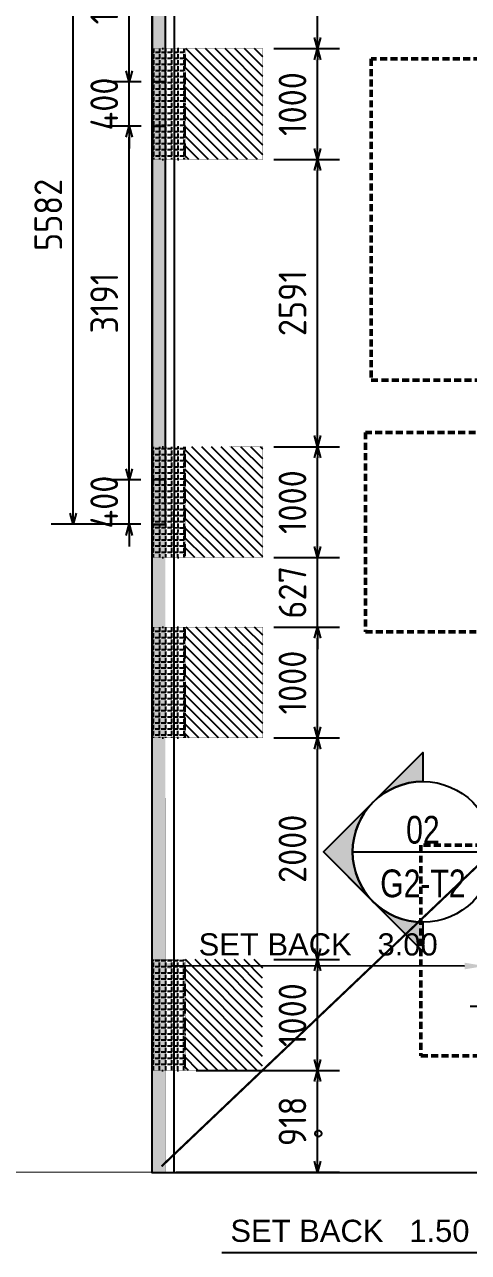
# Model space of a CAD drawing. Header units: centimetres. Extents: x -6122352 to 6876996, y -1694241 to 2592194.
# Drawn here: x 3279 to 7286, y -66871 to -55794 of the extents above; entities that cross this region are included whole.
import ezdxf
from ezdxf.enums import TextEntityAlignment as Align
from ezdxf.xclip import XClip

# ---------------------------------------------------------------- set-up
doc = ezdxf.new("R2010")
doc.units = ezdxf.units.CM
doc.header["$MEASUREMENT"] = 0
doc.header["$XCLIPFRAME"] = 2
doc.header["$PDMODE"] = 66
doc.header["$PDSIZE"] = 100
doc.linetypes.add('CENTER', pattern=[2, 1.25, -0.25, 0.25, -0.25])
doc.linetypes.add('DASHED2', pattern=[0.375, 0.25, -0.125])
doc.layers.get('Defpoints').update_dxf_attribs({"color": 255, "linetype": 'CENTER'})
for name, color, linetype in [('00-MI-DIM', 7, 'Continuous'), ('@MI-FOOTINGS', 7, 'Continuous'), ('@MI-MEP', 7, 'Continuous'), ('@MI-REF LAYER', 7, 'Continuous'), ('@MI-TYPE-01', 30, 'Continuous'), ('@MI-TYPE-02', 6, 'Continuous'), ('S-DIMENSION', 251, 'Continuous')]:
    doc.layers.add(name, color=color, linetype=linetype)
for name, color, linetype, lineweight, true_color in [('08-Compound Wall-2', 6, 'Continuous', 25, 0xff00ff), ('23585-XR-AR-DAMAC PLOT LIMITS$0$1-End units', 7, 'Continuous', 5, 0xf8991e), ('23585-XR-AR-DAMAC PLOT LIMITS$0$1-Open Space', 7, 'Continuous', 5, 0x90cf5a)]:
    doc.layers.add(name, color=color, linetype=linetype, lineweight=lineweight, true_color=true_color)
doc.layers.add('@ Foundations', color=4, linetype='DASHED2', lineweight=50)
doc.layers.add('A-ANNO-TEXT', color=3, linetype='Continuous', lineweight=25)
doc.styles.add('Arial Narrow', font='ARIALN.TTF', dxfattribs={"width": 0.95, "height": 500})
doc.styles.add('Schueco-BEMSTIL', font='isocpeur.ttf', dxfattribs={"width": 0.9})
doc.styles.get("Standard").update_dxf_attribs({"font": 'arial.ttf'})
doc.dimstyles.new('MI- JWC-TXT-2.5 MM', dxfattribs={"dimscale": 1.5, "dimtxt": 2.5, "dimasz": 1, "dimexe": 2, "dimexo": 1, "dimgap": 1, "dimtad": 1, "dimdec": 0, "dimdsep": 46, "dimtxsty": 'Schueco-BEMSTIL', "dimblk": 'OPEN30', "dimcen": 0, "dimdle": 2, "dimclrd": 140, "dimclre": 8, "dimclrt": 40, "dimadec": 0, "dimazin": 2, "dimtfac": 1, "dimtdec": 0, "dimtix": 1, "dimtmove": 2, "dimatfit": 3, "dimldrblk": 'OPEN', "dimfxl": 2, "dimlwd": -1, "dimlwe": -1, "dimarcsym": 0})
doc.dimstyles.get("Standard").update_dxf_attribs({"dimtxt": 5, "dimasz": 0.5, "dimexe": 0.18, "dimexo": 0.0625, "dimgap": 0.09, "dimtad": 0, "dimtih": 1, "dimtoh": 1, "dimdec": 0, "dimzin": 0, "dimdsep": 46, "dimtxsty": 'Standard', "dimcen": 0.09, "dimadec": 0, "dimazin": 0, "dimtfac": 1, "dimtdec": 0, "dimtofl": 0, "dimtmove": 0, "dimatfit": 3, "dimfxl": 1, "dimtolj": 1, "dimtzin": 0, "dimarcsym": 0})

# ---------------------------------------------------------------- blocks, each defined once
blk = doc.blocks.new('23585-XR-AR-BOUNDARY WALLS AND SETBACKS')
at = {"layer": '08-Compound Wall-2'}
for points in [[(496471.9828066686, 2768886.552495335), (496454.3613728855, 2768902.698704648), (496448.2474295651, 2768896.026142977), (496444.194029939, 2768891.602343387), (496440.1406299394, 2768887.178543386), (496436.0870282789, 2768882.754741575), (496432.0336299395, 2768878.330943386), (496425.9859410261, 2768871.730601268), (496443.6068155895, 2768855.584157711)], [(496425.7770999984, 2768871.650699998), (496443.4716999984, 2768855.436699999), (496443.6068136537, 2768855.584159486)]]:
    blk.add_lwpolyline(points, dxfattribs=at)
blk = doc.blocks.new('A$C9d9485f6')
at = {"layer": 'A-ANNO-TEXT', "rotation": 312.4881850805905}
blk.add_blockref('23585-XR-AR-BOUNDARY WALLS AND SETBACKS', (-2377088.534775567, -1504219.252137818), dxfattribs=at)
blk = doc.blocks.new('23585-XR-AR-DAMAC PLOT LIMITS')
at = {"layer": '23585-XR-AR-DAMAC PLOT LIMITS$0$1-End units', "color": 251, "true_color": 0x636466}
blk.add_lwpolyline([(496449.6551000001, 2768862.1851), (496443.4716999996, 2768855.436699999), (496425.7770999996, 2768871.650699999), (496431.9599000001, 2768878.398499999)], close=True, dxfattribs=at)
at = {"layer": '23585-XR-AR-DAMAC PLOT LIMITS$0$1-Open Space', "color": 251, "true_color": 0x636466}
blk.add_lwpolyline([(496425.7770999996, 2768871.650699999), (496443.4716999996, 2768855.436699999), (496442.1381000001, 2768853.9813), (496435.5941000003, 2768854.147299999, 0.08578869217651659), (496406.8481000001, 2768878.7903), (496405.8706999999, 2768885.451099999), (496408.0817, 2768887.8641)], format="xyb", close=True, dxfattribs=at)
blk = doc.blocks.new('A$Cf093b529')
at = {"layer": 'A-ANNO-TEXT'}
blk.add_blockref('23585-XR-AR-DAMAC PLOT LIMITS', (-495391.9901121984, -2768603.441896566), dxfattribs=at)
blk = doc.blocks.new('A$C780da55d')
at = {"layer": 'S-DIMENSION'}
blk.add_circle((0, 0), 0.02813349758424844, dxfattribs=at)
blk = doc.blocks.new('23585-XR-AR-MALDIVE-2$0$TH_4')
blk.add_blockref('A$C780da55d', (495794.655359471, 2769130.864096801))
at = {"layer": '@ Foundations', "linetype": 'DASHED2', "ltscale": 0.25}
for points in [[(495795.1303292943, 2769137.659769025), (495797.4303292944, 2769137.659769025), (495797.4303292944, 2769140.559769025), (495795.1303292943, 2769140.559769025)], [(495797.4803292943, 2769135.389769025), (495797.4803292943, 2769137.189769024), (495795.0803292943, 2769137.189769024), (495795.0803292943, 2769135.389769025)], [(495795.5803292943, 2769131.564769024), (495796.9803292943, 2769131.564769024), (495796.9803292943, 2769133.464769024), (495795.5803292943, 2769133.464769024)]]:
    blk.add_lwpolyline(points, close=True, dxfattribs=at)
blk = doc.blocks.new('A$C99e3be07')
at = {"color": 1, "true_color": 0xeb0000, "const_width": 0.009999999999999998}
blk.add_lwpolyline([(33.15261128824204, 3.377650864422321e-05), (27.1526064556092, 0), (21.15274908207357, 0.0001013374421745539), (15.15289170667529, 0.0002026737201958895), (9.152886874508113, 0.0001688962802290916), (0, 0.0001440956257283688), (0.0005651502870023251, 23.99999127932824), (9.152604304719716, 24.00005311449058), (15.15260913828388, 24.00008689239621), (21.15274908486754, 23.9999732109718), (27.1527539184317, 24.00000698887743), (33.1527587515302, 24.00004076538607), (42.30295500764623, 24.00004155770876), (42.30280754435807, 3.456883132457733e-05)], close=True, dxfattribs=at)
blk = doc.blocks.new('*D724')
at = {"color": 0, "lineweight": -2, "transparency": 16777216}
for p, q in [((494320.6712653043, 2767860.650910389), (494320.6712653043, 2767861.126716322)), ((494317.6689265082, 2767860.970563274), (494317.6689265082, 2767860.766716321)), ((494320.4912653043, 2767860.946716322), (494317.8489265082, 2767860.946716322))]:
    blk.add_line(p, q, dxfattribs=at)
at = {"color": 0, "transparency": 16777216}
for points in [[(494317.8489265082, 2767860.976716321), (494317.8489265082, 2767860.916716322), (494317.6689265082, 2767860.946716322)], [(494320.4912653043, 2767860.976716321), (494320.4912653043, 2767860.916716322), (494320.6712653043, 2767860.946716322)]]:
    blk.add_solid(points, dxfattribs=at)
at = {"layer": 'Defpoints', "color": 0, "transparency": 16777216}
for p in [(494317.6689265082, 2767861.033063274), (494317.6689265082, 2767860.946716322), (494320.6712653043, 2767860.588410389)]:
    blk.add_point(p, dxfattribs=at)
at = {"color": 0, "transparency": 16777216, "insert": (494319.1700959062, 2767861.140195176), "char_height": 0.2, "attachment_point": 5}
blk.add_mtext('\\A1;SET BACK   3.00', dxfattribs=at)
blk = doc.blocks.new('*D726')
at = {"color": 0, "lineweight": -2, "transparency": 16777216}
for p, q in [((494320.542525102, 2767860.585216266), (494320.9733762316, 2767860.585216266)), ((494320.7933762316, 2767859.264673153), (494320.7933762316, 2767860.405216266)), ((494320.7587969187, 2767859.084673153), (494320.6133762316, 2767859.084673153)), ((494320.7933762316, 2767858.362929232), (494320.7933762316, 2767859.084673153)), ((494318.3007705017, 2767858.362929232), (494320.7933762316, 2767858.362929232))]:
    blk.add_line(p, q, dxfattribs=at)
at = {"color": 0, "transparency": 16777216}
for points in [[(494320.7633762315, 2767860.405216266), (494320.8233762316, 2767860.405216266), (494320.7933762316, 2767860.585216266)], [(494320.7633762315, 2767859.264673153), (494320.8233762316, 2767859.264673153), (494320.7933762316, 2767859.084673153)]]:
    blk.add_solid(points, dxfattribs=at)
at = {"layer": 'Defpoints', "color": 0, "transparency": 16777216}
for p in [(494320.480025102, 2767860.585216266), (494320.7933762316, 2767860.585216266), (494320.8212969187, 2767859.084673153)]:
    blk.add_point(p, dxfattribs=at)
at = {"color": 0, "transparency": 16777216, "insert": (494319.4570733673, 2767858.556339873), "char_height": 0.2, "attachment_point": 5}
blk.add_mtext('\\A1;SET BACK   1.50', dxfattribs=at)
blk = doc.blocks.new('T1-FOOTING')
at = {"transparency": 33554679}
h = blk.add_hatch(dxfattribs=at)
h.set_pattern_fill('ANGLE', color=256, scale=500)
h.set_pattern_definition([(0, (0, 0), (0, 137.5), [100, -37.5]), (90, (0, 0), (-137.5, 8.419446744138054e-15), [100, -37.5])])
h.paths.add_polyline_path([(-500, -300.0000000000218), (499.9999999999964, -300.0000000000218), (499.9999999999964, -1.818989403545856e-11), (-500, -1.818989403545856e-11)])
h.paths.add_polyline_path([(-499.75, -299.7500000000218), (499.7499999999964, -299.7500000000218), (499.7499999999964, -0.2500000000181899), (-499.75, -0.2500000000181899)], flags=16)
h = blk.add_hatch(dxfattribs=at)
h.set_pattern_fill('ANGLE', color=8, scale=200)
h.set_pattern_definition([(0, (0, 0), (0, 55.00000000000001), [40, -15]), (90, (0, 0), (-55.00000000000001, 3.367778697655222e-15), [40, -15])])
h.paths.add_polyline_path([(500.0000000000025, -300.0000000000218), (500.0000000000035, -1.818989403545856e-11), (-500, -1.816147232602816e-11), (-499.9999999999989, -300.0000000000291)])
h = blk.add_hatch(dxfattribs=at)
h.set_pattern_fill('ANSI31', color=8, scale=500)
h.set_pattern_definition([(45, (0, 0), (-44.19417382415922, 44.19417382415922), [])])
h.paths.add_polyline_path([(500, -1000.000000000015), (500.0000000000025, -300.0000000000218), (-499.9999999999989, -300.000000000029), (-499.9999999999964, -1000.000000000011)])
at = {"layer": '@MI-TYPE-01', "color": 240, "linetype": 'DASHED2', "true_color": 0xed1f24}
blk.add_line((-500.0000000000073, -300.0000000000291), (499.9999999999964, -300.0000000000218), dxfattribs=at)
at = {"layer": '@MI-TYPE-01', "color": 240, "true_color": 0xed1f24, "const_width": 2.5}
blk.add_lwpolyline([(-500, -1.818989403545856e-11), (500.0000000000036, -1.818989403545856e-11), (500, -1000.000000000015), (-499.9999999999964, -1000.000000000011)], close=True, dxfattribs=at)
blk = doc.blocks.new('A$C90a9385a')
at = {"layer": '@MI-TYPE-02'}
h = blk.add_hatch(color=256, dxfattribs=at)
h.dxf.hatch_style = 1
h.paths.add_polyline_path([(5835.000000000029, 0), (0, 0), (0, -120), (5835, -120)])
at = {"layer": '@MI-TYPE-02', "const_width": 2.5}
blk.add_lwpolyline([(5835.000000000029, 0), (0, 0), (0, -120), (5835, -120)], close=True, dxfattribs=at)
at = {"layer": '@MI-FOOTINGS', "color": 240, "true_color": 0xed1f24}
for p in [(1417.536642821826, 0.872473891977279), (4417.536642821826, 0.8724738919918309)]:
    blk.add_blockref('T1-FOOTING', p, dxfattribs=at)
blk = doc.blocks.new('RCC COPING')
at = {"layer": '@MI-TYPE-01', "transparency": 33554679}
h = blk.add_hatch(color=8, dxfattribs=at)
h.dxf.hatch_style = 1
h.paths.add_polyline_path([(60.00000000000364, 200), (-59.99999999999636, 200), (-59.99999999999636, -200), (60.00000000000364, -200)])
at = {"layer": '@MI-TYPE-01', "color": 30}
blk.add_lwpolyline([(-59.99999999999636, 200), (60.00000000000364, 200), (60.00000000000364, -200), (-59.99999999999636, -200)], close=True, dxfattribs=at)
blk = doc.blocks.new('31309MM')
at = {"layer": '@MI-TYPE-01', "transparency": 33554679}
h = blk.add_hatch(color=30, dxfattribs=at)
h.dxf.hatch_style = 1
h.paths.add_polyline_path([(0, 120.0000000000582), (5581.866123049753, 120.0000000000582), (5581.866123049753, 0), (0, 0)])
h.paths.add_polyline_path([(5591.866123044863, -1.164153218269348e-10), (12763.97374439728, -1.164153218269348e-10), (12763.97374439752, 120.0000000000582), (5591.866123044863, 120)])
h.paths.add_polyline_path([(12773.97374439193, 120), (18355.62019030144, 119.9999999999418), (18355.62019030168, -0.1500736206653528), (12773.97374439193, -0.1500736207235605)])
h.paths.add_polyline_path([(18365.71023449278, -0.1500736205489375), (23537.39638165059, -0.1500736205489375), (23537.39638165035, 119.9999999999418), (18365.71023449278, 119.9999999999418)])
h.paths.add_polyline_path([(23547.39638164593, 120), (30719.50400295644, 120), (30719.50400295644, -5.820766091346741e-11), (23547.39638164593, -5.820766091346741e-11)])
h.paths.add_polyline_path([(30729.50400295085, 0), (36309.33053738088, -5.820766091346741e-11), (36309.33053738088, 119.9999662167393), (30729.50400295109, 119.9999662167975)])
at = {"layer": '@MI-TYPE-01', "color": 30}
blk.add_lwpolyline([(0, 120.0000000000582), (5581.866123049753, 120.0000000000582), (5581.866123049753, 0), (0, 0)], close=True, dxfattribs=at)
at = {"layer": '@MI-TYPE-01', "color": 240, "true_color": 0xed1f24, "rotation": 89.95700707059105}
for p in [(200.0449657812715, 59.99998310825322), (3791.259126893245, 59.99998310836963)]:
    blk.add_blockref('RCC COPING', p, dxfattribs=at)
blk = doc.blocks.new('A$Ceca04276')
at = {"layer": '@MI-TYPE-01', "color": 30, "rotation": 89.98971944707202}
blk.add_blockref('31309MM', (0.4863932078296784, 9.943239066810747), dxfattribs=at)
blk = doc.blocks.new('_Open30')
at = {"color": 0, "linetype": 'ByBlock', "lineweight": -2}
for p, q in [((-1, 0.26794919), (0, 0)), ((0, 0), (-1, -0.26794919)), ((0, 0), (-1, 0))]:
    blk.add_line(p, q, dxfattribs=at)
blk = doc.blocks.new('*D875')
at = {"color": 8, "transparency": 16777216}
for p, q in [((-106.8126773012332, -36571.46953013811), (-919.3445929939892, -36571.46953013811)), ((-107.8071320659197, -42153.33556460276), (-919.3445929939879, -42153.33556460276))]:
    blk.add_line(p, q, dxfattribs=at)
at = {"color": 140, "transparency": 16777216}
blk.add_line((-719.3445929939878, -42053.33556460276), (-719.344592993989, -36671.46953013811), dxfattribs=at)
at = {"layer": 'Defpoints', "color": 0, "transparency": 16777216}
for p in [(-719.3445929939891, -36571.46953013811), (-6.812677301233142, -36571.46953013811), (-7.807132065919641, -42153.33556460276)]:
    blk.add_point(p, dxfattribs=at)
at = {"color": 140, "transparency": 16777216, "xscale": 100, "yscale": 100, "zscale": 100}
for p, rotation in [((-719.3445929939891, -36571.46953013811), 90), ((-719.3445929939878, -42153.33556460276), 270)]:
    blk.add_blockref('_Open30', p, dxfattribs=dict(at, rotation=rotation))
at = {"color": 40, "transparency": 16777216, "insert": (-944.3445929939994, -39362.40254737042), "char_height": 250, "attachment_point": 5, "rotation": 90, "style": 'Schueco-BEMSTIL'}
blk.add_mtext('5582', dxfattribs=at)
blk = doc.blocks.new('_Open')
at = {"color": 0, "linetype": 'ByBlock', "lineweight": -2}
for p, q in [((-1, 0.1666666666666667), (0, 0)), ((-1, -0.1666666666666667), (0, 0)), ((0, 0), (-1, 0))]:
    blk.add_line(p, q, dxfattribs=at)
blk = doc.blocks.new('*D876')
at = {"color": 140, "transparency": 16777216}
for p, q in [((-214.3153052969064, -41653.33557095047), (-214.3153052969064, -41553.33557095047)), ((-214.3153052969062, -42153.33556460276), (-214.3153052969063, -41753.33557095047)), ((-214.3153052969062, -42253.33556460276), (-214.3153052969062, -42353.33556460276))]:
    blk.add_line(p, q, dxfattribs=at)
at = {"color": 8, "transparency": 16777216}
for p, q in [((-107.7358688186282, -41753.33557095047), (-414.3153052969064, -41753.33557095047)), ((-107.8071320659197, -42153.33556460276), (-414.3153052969063, -42153.33556460276))]:
    blk.add_line(p, q, dxfattribs=at)
at = {"layer": 'Defpoints', "color": 0, "transparency": 16777216}
for p in [(-214.3153052969063, -41753.33557095047), (-7.735868818628138, -41753.33557095047), (-7.807132065919641, -42153.33556460276)]:
    blk.add_point(p, dxfattribs=at)
at = {"color": 140, "transparency": 16777216, "xscale": 100, "yscale": 100, "zscale": 100}
for p, rotation in [((-214.3153052969063, -41753.33557095047), 270), ((-214.3153052969062, -42153.33556460276), 90)]:
    blk.add_blockref('_Open30', p, dxfattribs=dict(at, rotation=rotation))
at = {"color": 40, "transparency": 16777216, "insert": (-439.3153052969181, -41953.33556777661), "char_height": 250, "attachment_point": 5, "rotation": 90, "style": 'Schueco-BEMSTIL'}
blk.add_mtext('400', dxfattribs=at)
blk = doc.blocks.new('*D899')
at = {"color": 8, "transparency": 16777216}
for p, q in [((-107.0172544906879, -38562.12148722042), (-414.3153052969074, -38562.12148722042)), ((-107.7358688186282, -41753.33557095047), (-414.3153052969067, -41753.33557095047))]:
    blk.add_line(p, q, dxfattribs=at)
at = {"color": 140, "transparency": 16777216}
blk.add_line((-214.3153052969066, -41653.33557095047), (-214.3153052969073, -38662.12148722042), dxfattribs=at)
at = {"layer": 'Defpoints', "color": 0, "transparency": 16777216}
for p in [(-214.3153052969073, -38562.12148722042), (-7.017254490687877, -38562.12148722042), (-7.735868818628203, -41753.33557095047)]:
    blk.add_point(p, dxfattribs=at)
at = {"color": 140, "transparency": 16777216, "xscale": 100, "yscale": 100, "zscale": 100}
for p, rotation in [((-214.3153052969073, -38562.12148722042), 90), ((-214.3153052969066, -41753.33557095047), 270)]:
    blk.add_blockref('_Open30', p, dxfattribs=dict(at, rotation=rotation))
at = {"color": 40, "transparency": 16777216, "insert": (-439.3153052969183, -40157.72852908543), "char_height": 250, "attachment_point": 5, "rotation": 90, "style": 'Schueco-BEMSTIL'}
blk.add_mtext('3191', dxfattribs=at)
blk = doc.blocks.new('*D900')
at = {"color": 140, "transparency": 16777216}
for p, q in [((-214.315305296908, -38062.12146683163), (-214.315305296908, -37962.12146683163)), ((-214.3153052969079, -38562.12148722042), (-214.315305296908, -38162.12146683163)), ((-214.3153052969079, -38662.12148722042), (-214.3153052969079, -38762.12148722042))]:
    blk.add_line(p, q, dxfattribs=at)
at = {"color": 8, "transparency": 16777216}
for p, q in [((-107.0960648615291, -38162.12146683163), (-414.3153052969081, -38162.12146683163)), ((-107.0172544906884, -38562.12148722042), (-414.315305296908, -38562.12148722042))]:
    blk.add_line(p, q, dxfattribs=at)
at = {"layer": 'Defpoints', "color": 0, "transparency": 16777216}
for p in [(-214.315305296908, -38162.12146683163), (-7.096064861529083, -38162.12146683163), (-7.017254490688355, -38562.12148722042)]:
    blk.add_point(p, dxfattribs=at)
at = {"color": 140, "transparency": 16777216, "xscale": 100, "yscale": 100, "zscale": 100}
for p, rotation in [((-214.315305296908, -38162.12146683163), 270), ((-214.3153052969079, -38562.12148722042), 90)]:
    blk.add_blockref('_Open30', p, dxfattribs=dict(at, rotation=rotation))
at = {"color": 40, "transparency": 16777216, "insert": (-439.3153052969188, -38362.12147702602), "char_height": 250, "attachment_point": 5, "rotation": 90, "style": 'Schueco-BEMSTIL'}
blk.add_mtext('400', dxfattribs=at)
blk = doc.blocks.new('*D1341')
at = {"color": 8, "transparency": 16777216}
for p, q in [((-106.8126773012332, -36571.46953013811), (-414.3153052969093, -36571.46953013811)), ((-107.0960648615286, -38162.12146683163), (-414.3153052969091, -38162.12146683163))]:
    blk.add_line(p, q, dxfattribs=at)
at = {"color": 140, "transparency": 16777216}
blk.add_line((-214.315305296909, -38062.12146683163), (-214.3153052969093, -36671.46953013811), dxfattribs=at)
at = {"layer": 'Defpoints', "color": 0, "transparency": 16777216}
for p in [(-214.3153052969093, -36571.46953013811), (-6.812677301233148, -36571.46953013811), (-7.096064861528539, -38162.12146683163)]:
    blk.add_point(p, dxfattribs=at)
at = {"color": 140, "transparency": 16777216, "xscale": 100, "yscale": 100, "zscale": 100}
for p, rotation in [((-214.3153052969093, -36571.46953013811), 90), ((-214.315305296909, -38162.12146683163), 270)]:
    blk.add_blockref('_Open30', p, dxfattribs=dict(at, rotation=rotation))
at = {"color": 40, "transparency": 16777216, "insert": (-439.3153052969197, -37366.79549848486), "char_height": 250, "attachment_point": 5, "rotation": 90, "style": 'Schueco-BEMSTIL'}
blk.add_mtext('1591', dxfattribs=at)
blk = doc.blocks.new('*D1343')
at = {"color": 8, "transparency": 16777216}
for p, q in [((390.6227459281819, -47080.80116095192), (1684.684925263748, -47080.80116095192)), ((211.3308254611179, -47998.30569433885), (1684.684925263748, -47998.30569433885))]:
    blk.add_line(p, q, dxfattribs=at)
at = {"color": 140, "transparency": 16777216}
blk.add_line((1484.684925263748, -47898.30569433885), (1484.684925263748, -47180.80116095192), dxfattribs=at)
at = {"layer": 'Defpoints', "color": 0, "transparency": 16777216}
for p in [(290.6227459281819, -47080.80116095192), (1484.684925263748, -47080.80116095192), (111.3308254611179, -47998.30569433885)]:
    blk.add_point(p, dxfattribs=at)
at = {"color": 140, "transparency": 16777216, "xscale": 100, "yscale": 100, "zscale": 100}
for p, rotation in [((1484.684925263748, -47080.80116095192), 90), ((1484.684925263748, -47998.30569433885), 270)]:
    blk.add_blockref('_Open30', p, dxfattribs=dict(at, rotation=rotation))
at = {"color": 40, "transparency": 16777216, "insert": (1259.684925263734, -47539.55342764538), "char_height": 250, "attachment_point": 5, "rotation": 90, "style": 'Schueco-BEMSTIL'}
blk.add_mtext('918', dxfattribs=at)
blk = doc.blocks.new('*D1344')
at = {"color": 8, "transparency": 16777216}
for p, q in [((1090.801907083369, -46080.92659767708), (1684.684925263748, -46080.92659767708)), ((390.6227459281819, -47080.80116095192), (1684.684925263749, -47080.80116095192))]:
    blk.add_line(p, q, dxfattribs=at)
at = {"color": 140, "transparency": 16777216}
blk.add_line((1484.684925263748, -46980.80116095192), (1484.684925263748, -46180.92659767708), dxfattribs=at)
at = {"layer": 'Defpoints', "color": 0, "transparency": 16777216}
for p in [(990.8019070833693, -46080.92659767708), (1484.684925263748, -46080.92659767708), (290.6227459281819, -47080.80116095192)]:
    blk.add_point(p, dxfattribs=at)
at = {"color": 140, "transparency": 16777216, "xscale": 100, "yscale": 100, "zscale": 100}
for p, rotation in [((1484.684925263748, -46080.92659767708), 90), ((1484.684925263748, -47080.80116095192), 270)]:
    blk.add_blockref('_Open30', p, dxfattribs=dict(at, rotation=rotation))
at = {"color": 40, "transparency": 16777216, "insert": (1259.684925263735, -46580.86387931449), "char_height": 250, "attachment_point": 5, "rotation": 90, "style": 'Schueco-BEMSTIL'}
blk.add_mtext('1000', dxfattribs=at)
blk = doc.blocks.new('*D1345')
at = {"color": 8, "transparency": 16777216}
for p, q in [((1091.16025186563, -44080.92662977983), (1684.684925263748, -44080.92662977983)), ((1090.801907083369, -46080.92659767708), (1684.684925263749, -46080.92659767708))]:
    blk.add_line(p, q, dxfattribs=at)
at = {"color": 140, "transparency": 16777216}
blk.add_line((1484.684925263749, -45980.92659767708), (1484.684925263748, -44180.92662977983), dxfattribs=at)
at = {"layer": 'Defpoints', "color": 0, "transparency": 16777216}
for p in [(991.1602518656296, -44080.92662977983), (1484.684925263748, -44080.92662977983), (990.8019070833693, -46080.92659767708)]:
    blk.add_point(p, dxfattribs=at)
at = {"color": 140, "transparency": 16777216, "xscale": 100, "yscale": 100, "zscale": 100}
for p, rotation in [((1484.684925263748, -44080.92662977983), 90), ((1484.684925263749, -46080.92659767708), 270)]:
    blk.add_blockref('_Open30', p, dxfattribs=dict(at, rotation=rotation))
at = {"color": 40, "transparency": 16777216, "insert": (1259.684925263736, -45080.92661372845), "char_height": 250, "attachment_point": 5, "rotation": 90, "style": 'Schueco-BEMSTIL'}
blk.add_mtext('2000', dxfattribs=at)
blk = doc.blocks.new('*D1346')
at = {"color": 8, "transparency": 16777216}
for p, q in [((1091.339424256701, -43080.92664583121), (1684.684925263749, -43080.92664583121)), ((1091.16025186563, -44080.92662977983), (1684.684925263749, -44080.92662977983))]:
    blk.add_line(p, q, dxfattribs=at)
at = {"color": 140, "transparency": 16777216}
blk.add_line((1484.684925263749, -43980.92662977983), (1484.684925263748, -43180.92664583121), dxfattribs=at)
at = {"layer": 'Defpoints', "color": 0, "transparency": 16777216}
for p in [(991.3394242567015, -43080.92664583121), (1484.684925263748, -43080.92664583121), (991.1602518656296, -44080.92662977983)]:
    blk.add_point(p, dxfattribs=at)
at = {"color": 140, "transparency": 16777216, "xscale": 100, "yscale": 100, "zscale": 100}
for p, rotation in [((1484.684925263748, -43080.92664583121), 90), ((1484.684925263749, -44080.92662977983), 270)]:
    blk.add_blockref('_Open30', p, dxfattribs=dict(at, rotation=rotation))
at = {"color": 40, "transparency": 16777216, "insert": (1259.684925263736, -43580.92663780552), "char_height": 250, "attachment_point": 5, "rotation": 90, "style": 'Schueco-BEMSTIL'}
blk.add_mtext('1000', dxfattribs=at)
blk = doc.blocks.new('*D1347')
at = {"color": 140, "transparency": 16777216}
for p, q in [((1484.684925263749, -42353.51095627668), (1484.684925263749, -42253.51095627668)), ((1484.684925263749, -43080.92664583121), (1484.684925263749, -42453.51095627668)), ((1484.684925263749, -43180.92664583121), (1484.684925263749, -43280.92664583121))]:
    blk.add_line(p, q, dxfattribs=at)
at = {"color": 8, "transparency": 16777216}
for p, q in [((1092.140814234981, -42453.51095627668), (1684.684925263749, -42453.51095627668)), ((1091.339424256701, -43080.92664583121), (1684.684925263749, -43080.92664583121))]:
    blk.add_line(p, q, dxfattribs=at)
at = {"layer": 'Defpoints', "color": 0, "transparency": 16777216}
for p in [(992.1408142349812, -42453.51095627668), (1484.684925263749, -42453.51095627668), (991.3394242567015, -43080.92664583121)]:
    blk.add_point(p, dxfattribs=at)
at = {"color": 140, "transparency": 16777216, "xscale": 100, "yscale": 100, "zscale": 100}
for p, rotation in [((1484.684925263749, -42453.51095627668), 270), ((1484.684925263749, -43080.92664583121), 90)]:
    blk.add_blockref('_Open30', p, dxfattribs=dict(at, rotation=rotation))
at = {"color": 40, "transparency": 16777216, "insert": (1259.684925263736, -42767.21880105394), "char_height": 250, "attachment_point": 5, "rotation": 90, "style": 'Schueco-BEMSTIL'}
blk.add_mtext('627', dxfattribs=at)
blk = doc.blocks.new('*D1348')
at = {"color": 8, "transparency": 16777216}
for p, q in [((1092.31615411595, -41453.51097164873), (1684.684925263749, -41453.51097164873)), ((1092.140814234981, -42453.51095627668), (1684.684925263749, -42453.51095627668))]:
    blk.add_line(p, q, dxfattribs=at)
at = {"color": 140, "transparency": 16777216}
blk.add_line((1484.684925263749, -42353.51095627668), (1484.684925263749, -41553.51097164873), dxfattribs=at)
at = {"layer": 'Defpoints', "color": 0, "transparency": 16777216}
for p in [(992.3161541159502, -41453.51097164873), (1484.684925263749, -41453.51097164873), (992.1408142349812, -42453.51095627668)]:
    blk.add_point(p, dxfattribs=at)
at = {"color": 140, "transparency": 16777216, "xscale": 100, "yscale": 100, "zscale": 100}
for p, rotation in [((1484.684925263749, -41453.51097164873), 90), ((1484.684925263749, -42453.51095627668), 270)]:
    blk.add_blockref('_Open30', p, dxfattribs=dict(at, rotation=rotation))
at = {"color": 40, "transparency": 16777216, "insert": (1259.684925263737, -41953.5109639627), "char_height": 250, "attachment_point": 5, "rotation": 90, "style": 'Schueco-BEMSTIL'}
blk.add_mtext('1000', dxfattribs=at)
blk = doc.blocks.new('*D1349')
at = {"color": 8, "transparency": 16777216}
for p, q in [((1091.483320281608, -38862.29662225373), (1684.684925263749, -38862.29662225373)), ((1092.31615411595, -41453.51097164873), (1684.68492526375, -41453.51097164873))]:
    blk.add_line(p, q, dxfattribs=at)
at = {"color": 140, "transparency": 16777216}
blk.add_line((1484.684925263749, -41353.51097164873), (1484.684925263749, -38962.29662225373), dxfattribs=at)
at = {"layer": 'Defpoints', "color": 0, "transparency": 16777216}
for p in [(991.4833202816085, -38862.29662225373), (1484.684925263749, -38862.29662225373), (992.3161541159502, -41453.51097164873)]:
    blk.add_point(p, dxfattribs=at)
at = {"color": 140, "transparency": 16777216, "xscale": 100, "yscale": 100, "zscale": 100}
for p, rotation in [((1484.684925263749, -38862.29662225373), 90), ((1484.684925263749, -41453.51097164873), 270)]:
    blk.add_blockref('_Open30', p, dxfattribs=dict(at, rotation=rotation))
at = {"color": 40, "transparency": 16777216, "insert": (1259.684925263738, -40157.90379695122), "char_height": 250, "attachment_point": 5, "rotation": 90, "style": 'Schueco-BEMSTIL'}
blk.add_mtext('2591', dxfattribs=at)
blk = doc.blocks.new('*D1350')
at = {"color": 8, "transparency": 16777216}
for p, q in [((1091.65866016259, -37862.29663762578), (1684.684925263749, -37862.29663762578)), ((1091.483320281608, -38862.29662225373), (1684.68492526375, -38862.29662225373))]:
    blk.add_line(p, q, dxfattribs=at)
at = {"color": 140, "transparency": 16777216}
blk.add_line((1484.684925263749, -38762.29662225373), (1484.684925263749, -37962.29663762578), dxfattribs=at)
at = {"layer": 'Defpoints', "color": 0, "transparency": 16777216}
for p in [(991.65866016259, -37862.29663762578), (1484.684925263749, -37862.29663762578), (991.4833202816085, -38862.29662225373)]:
    blk.add_point(p, dxfattribs=at)
at = {"color": 140, "transparency": 16777216, "xscale": 100, "yscale": 100, "zscale": 100}
for p, rotation in [((1484.684925263749, -37862.29663762578), 90), ((1484.684925263749, -38862.29662225373), 270)]:
    blk.add_blockref('_Open30', p, dxfattribs=dict(at, rotation=rotation))
at = {"color": 40, "transparency": 16777216, "insert": (1259.684925263738, -38362.29662993974), "char_height": 250, "attachment_point": 5, "rotation": 90, "style": 'Schueco-BEMSTIL'}
blk.add_mtext('1000', dxfattribs=at)
blk = doc.blocks.new('*D1351')
at = {"color": 8, "transparency": 16777216}
for p, q in [((1093.420406097152, -35271.17284856787), (1684.684925263749, -35271.17284856787)), ((1091.65866016259, -37862.29663762578), (1684.68492526375, -37862.29663762578))]:
    blk.add_line(p, q, dxfattribs=at)
at = {"color": 140, "transparency": 16777216}
blk.add_line((1484.68492526375, -37762.29663762578), (1484.684925263749, -35371.17284856787), dxfattribs=at)
at = {"layer": 'Defpoints', "color": 0, "transparency": 16777216}
for p in [(993.4204060971517, -35271.17284856787), (1484.684925263749, -35271.17284856787), (991.65866016259, -37862.29663762578)]:
    blk.add_point(p, dxfattribs=at)
at = {"color": 140, "transparency": 16777216, "xscale": 100, "yscale": 100, "zscale": 100}
for p, rotation in [((1484.684925263749, -35271.17284856787), 90), ((1484.68492526375, -37862.29663762578), 270)]:
    blk.add_blockref('_Open30', p, dxfattribs=dict(at, rotation=rotation))
at = {"color": 40, "transparency": 16777216, "insert": (1259.684925263739, -36566.73474309681), "char_height": 250, "attachment_point": 5, "rotation": 90, "style": 'Schueco-BEMSTIL'}
blk.add_mtext('2591', dxfattribs=at)
blk = doc.blocks.new('*U1430')
h = blk.add_hatch(color=94)
edge = h.paths.add_edge_path()
edge.add_line((-5.853590386044781e-15, -6.350000000000011), (-3.839567134987508e-15, -8.98025612106916))
edge.add_line((-3.839567134987508e-15, -8.98025612106916), (-8.98025612106916, -1.4210854715202e-14))
edge.add_line((-8.98025612106916, -1.364422505680946e-14), (-1.243449787580175e-14, 8.980256121069147))
edge.add_line((-1.308023176029987e-14, 8.980256121069147), (-6.554262137165959e-15, 6.349999999999988))
edge.add_arc((-2.326472348102011e-15, -1.154631945610163e-14), 6.35, 90.00000000000004, 269.9999999999999)
at = {"color": 94}
blk.add_line((-6.35, -5.639932965095795e-15), (6.35, -1.127986593019159e-14), dxfattribs=at)
for points in [[(-5.853590386044781e-15, -6.350000000000011), (-3.839567134987508e-15, -8.98025612106916), (-8.98025612106916, -1.364422505680946e-14), (-1.308023176029987e-14, 8.980256121069147), (-6.554262137165959e-15, 6.349999999999988, 0.9999999999999994)], [(-4.490128060534579, 4.490128060534578, 0.4142135623730951), (-4.490128060534578, -4.49012806053458), (-8.98025612106916, -1.236372533598709e-15), (-4.490128060534585, 4.490128060534578)]]:
    blk.add_lwpolyline(points, format="xyb", close=True)
blk.add_circle((-1.409983241273949e-15, -5.639932965095795e-15), 6.35, dxfattribs=at)
at = {"style": 'Arial Narrow', "width": 0.95, "flags": 8}
blk.add_attdef('VIEWNUMBER', text='', height=2.5, dxfattribs=at).set_placement((-1.409983241273949e-15, -5.639932965095795e-15), align=Align.BOTTOM_CENTER)
blk.add_attdef('SHEETNUMBER', text='', height=2.5, dxfattribs=at).set_placement((-1.409983241273949e-15, -1.587500000000005), align=Align.TOP_CENTER)
blk = doc.blocks.new('A$C74e00340')
at = {"color": 1, "true_color": 0xeb0000, "const_width": 0.01}
blk.add_lwpolyline([(36.77247674774844, -15.13719563186169), (30.7724719151156, -15.1372294081375), (24.77261454157997, -15.13712807092816), (18.77275716618169, -15.13702673465014), (12.77275233401451, -15.13706051185727), (3.6198654595064, -15.13708531297743), (3.620430609793402, 8.862761870957911), (12.77246976422612, 8.862823706120253), (18.77247459779028, 8.862857484258711), (24.77261454437394, 8.862743802368641), (30.7726193779381, 8.8627775805071), (36.7726242110366, 8.862811356782913), (45.92282046715263, 8.862812149338424), (45.92267300386447, -15.13719483930618)], close=True, dxfattribs=at)
dim = blk.add_linear_dim(base=(3.619911340530962, -13.27503360109404), p1=(6.622250136628281, -13.63333953404799), p2=(3.619911340530962, -13.18868664838374), text='SET BACK   <>', dimstyle='Standard', override={"dimtxt": 0.2, "dimtad": 1, "dimtih": 0, "dimdec": 2})
dim.commit()
dim.dimension.update_dxf_attribs({"geometry": '*D724', "text_midpoint": (5.121080738550518, -13.0815547471866), "insert": (-494314.0490151677, -2767874.221749923)})
dim = blk.add_linear_dim(base=(6.74436106387293, -13.63653365662321), p1=(6.772281750803813, -15.13707677088678), p2=(6.431009934050962, -13.63653365755454), angle=90, text='SET BACK   <>', dimstyle='Standard', override={"dimtxt": 0.2, "dimtad": 1, "dimtih": 0, "dimdec": 2, "dimtmove": 1})
dim.commit()
dim.dimension.update_dxf_attribs({"geometry": '*D726', "text_midpoint": (5.887646661663894, -15.85882069123909), "dimtype": 128, "insert": (-494314.0490151677, -2767874.221749923)})
blk = doc.blocks.new('T1-PARTITION PLAN')
at = {"layer": '@MI-FOOTINGS', "color": 240, "true_color": 0xed1f24, "rotation": 89.98995376478538}
for p in [(-8.428994405898266, -38362.12129005871), (-7.771500452479813, -41953.33562408166)]:
    blk.add_blockref('T1-FOOTING', p, dxfattribs=at)
at = {"layer": '@MI-TYPE-02', "rotation": 89.98973417812736}
blk.add_blockref('A$C90a9385a', (-8.669172612717375, -47998.2841936519), dxfattribs=at)
at = {"layer": '@MI-TYPE-02', "xscale": -1, "rotation": 359.9795117387576}
blk.add_blockref('A$Ceca04276', (-7.324294468271546, -42163.27897696203), dxfattribs=at)
for base, p1, p2, picture, middle, set_off in [((1484.684925263752, -35271.17284856787), (991.6586601625925, -37862.29663762576), (993.4204060971542, -35271.17284856785), '*D1351', (1259.684925263742, -36566.73474309681), (2.955857780762017e-12, 0)), ((1484.684925263703, -37862.29663762578), (991.4833202815623, -38862.29662225371), (991.6586601625438, -37862.29663762576), '*D1350', (1259.684925263693, -38362.29662993974), (-4.570210876408964e-11, 0)), ((1484.68492526381, -38862.29662225373), (992.3161541160109, -41453.51097164871), (991.4833202816692, -38862.29662225371), '*D1349', (1259.684925263799, -40157.90379695122), (6.116351869422942e-11, 0)), ((1484.684925263808, -42453.51095627668), (991.3394242567599, -43080.9266458312), (992.1408142350397, -42453.51095627667), '*D1347', (1259.684925263795, -42767.21880105394), (5.88897819397971e-11, 0)), ((1484.684925263733, -43080.92664583121), (991.1602518656141, -44080.92662977982), (991.339424256686, -43080.9266458312), '*D1346', (1259.684925263721, -43580.92663780552), (-1.500666257925332e-11, 0)), ((1484.684925263728, -44080.92662977984), (990.8019070833483, -46080.92659767708), (991.1602518656085, -44080.92662977982), '*D1345', (1259.684925263715, -45080.92661372846), (-2.05773176276125e-11, -7.275957614183426e-12))]:
    dim = blk.add_linear_dim(base=base, p1=p1, p2=p2, angle=90, dimstyle='MI- JWC-TXT-2.5 MM')
    dim.commit()
    dim.dimension.update_dxf_attribs({"geometry": picture, "text_midpoint": middle, "insert": set_off})
for base, p1, p2, picture, middle in [((-719.3445929939891, -36571.46953013811), (-7.807132065919637, -42153.33556460275), (-6.812677301233139, -36571.46953013809), '*D875', (-944.3445929939994, -39362.40254737042)), ((-214.31530529691, -36571.46953013811), (-7.096064861528536, -38162.12146683162), (-6.812677301233144, -36571.46953013809), '*D1341', (-439.3153052969197, -37366.79549848486)), ((-214.315305296908, -38162.12146683163), (-7.017254490688352, -38562.12148722041), (-7.096064861529079, -38162.12146683162), '*D900', (-439.3153052969188, -38362.12147702602)), ((-214.3153052969073, -38562.12148722042), (-7.7358688186282, -41753.33557095045), (-7.017254490687874, -38562.12148722041), '*D899', (-439.3153052969183, -40157.72852908543)), ((1484.684925263749, -41453.51097164873), (992.1408142349808, -42453.51095627667), (992.3161541159498, -41453.51097164871), '*D1348', (1259.684925263737, -41953.5109639627)), ((-214.3153052969063, -41753.33557095047), (-7.807132065919637, -42153.33556460275), (-7.735868818628134, -41753.33557095045), '*D876', (-439.3153052969181, -41953.33556777661)), ((1484.684925263748, -46080.92659767708), (290.6227459281818, -47080.8011609519), (990.8019070833689, -46080.92659767707), '*D1344', (1259.684925263735, -46580.86387931449)), ((1484.684925263748, -47080.80116095192), (111.3308254611179, -47998.30569433884), (290.6227459281818, -47080.8011609519), '*D1343', (1259.684925263734, -47539.55342764538))]:
    dim = blk.add_linear_dim(base=base, p1=p1, p2=p2, angle=90, dimstyle='MI- JWC-TXT-2.5 MM')
    dim.commit()
    dim.dimension.update_dxf_attribs({"geometry": picture, "text_midpoint": middle})

msp = doc.modelspace()

# ---------------------------------------------------------------- block references
at = {"layer": '@MI-REF LAYER', "xscale": 1000, "yscale": 1000, "zscale": 1000}
msp.add_blockref('A$C9d9485f6', (-23958.95045533385, 48155.57226163784), dxfattribs=at)
at = {"layer": '@MI-REF LAYER', "xscale": 1000, "yscale": 1000, "zscale": 1000, "rotation": 312.4882903633292}
msp.add_blockref('A$Cf093b529', (-891608.7329339073, 539022.7201118186), dxfattribs=at)

# ---------------------------------------------------------------- next in the draw order: block references
at = {"layer": '@MI-REF LAYER'}
ref = msp.add_blockref('23585-XR-AR-MALDIVE-2$0$TH_4', (-496279777.8169057, -2769108698.086151), dxfattribs=dict(at, xscale=999.9999999999998, yscale=999.9999999999998, zscale=999.9999999999998, rotation=359.98983950651))
XClip(ref).set_block_clipping_path([(495835.39572674944, 2769154.443476159), (495826.30553093296, 2769154.413798146), (495820.30552665447, 2769154.4137643697), (495814.3055218209, 2769154.4137305906), (495808.305379417, 2769154.4138442734), (495802.30537704076, 2769154.4138104953), (495793.353489768, 2769154.4437513817), (495793.3527721728, 2769130.513902019), (495835.39557971875, 2769130.513791944)])

# ---------------------------------------------------------------- next in the draw order: linework, layer by layer
at = {"layer": '@MI-REF LAYER', "color": 1, "const_width": 19.99999999999999}
msp.add_lwpolyline([(4515.663564307059, -66094.75241607343), (8230.572676756587, -62563.87608333315), (8238.941063342987, -58178.18022223176), (9180.933781055819, -58177.24022131799), (8238.941063342987, -58178.18022223176), (8238.084143195492, -46377.5593518002), (4517.204623872178, -42203.07215370968)], dxfattribs=at)

# ---------------------------------------------------------------- next in the draw order: block references
at = {"layer": '00-MI-DIM'}
ref = msp.add_blockref('*U1430', (6875.26769474271, -63257.99250352283), dxfattribs=dict(at, xscale=100, yscale=100, zscale=100))
ref.add_attrib('VIEWNUMBER', '02', dxfattribs={"layer": '0', "height": 250, "style": 'Arial Narrow', "width": 0.95}).set_placement((6875.26769474271, -63257.99250352283), align=Align.BOTTOM_CENTER)
ref.add_attrib('SHEETNUMBER', 'G2-T2', dxfattribs={"layer": '0', "height": 250, "style": 'Arial Narrow', "width": 0.95}).set_placement((6875.26769474271, -63416.74250352283), align=Align.TOP_CENTER)
at = {"layer": '@MI-MEP', "color": 10, "xscale": 1000, "yscale": 1000, "zscale": 1000, "rotation": 359.9898395068178}
msp.add_blockref('A$C99e3be07', (4428.327598600954, -66148.88444038676), dxfattribs=at)
at = {"layer": '@MI-REF LAYER', "color": 10, "xscale": 1000, "yscale": 1000, "zscale": 1000, "rotation": 359.9898395064581}
msp.add_blockref('A$C74e00340', (811.1465425571641, -51011.01334451637), dxfattribs=at)
at = {"layer": '@MI-TYPE-01'}
msp.add_blockref('T1-PARTITION PLAN', (4437.926524152484, -18148.85899604219), dxfattribs=at)

doc.saveas('drawing.dxf')
